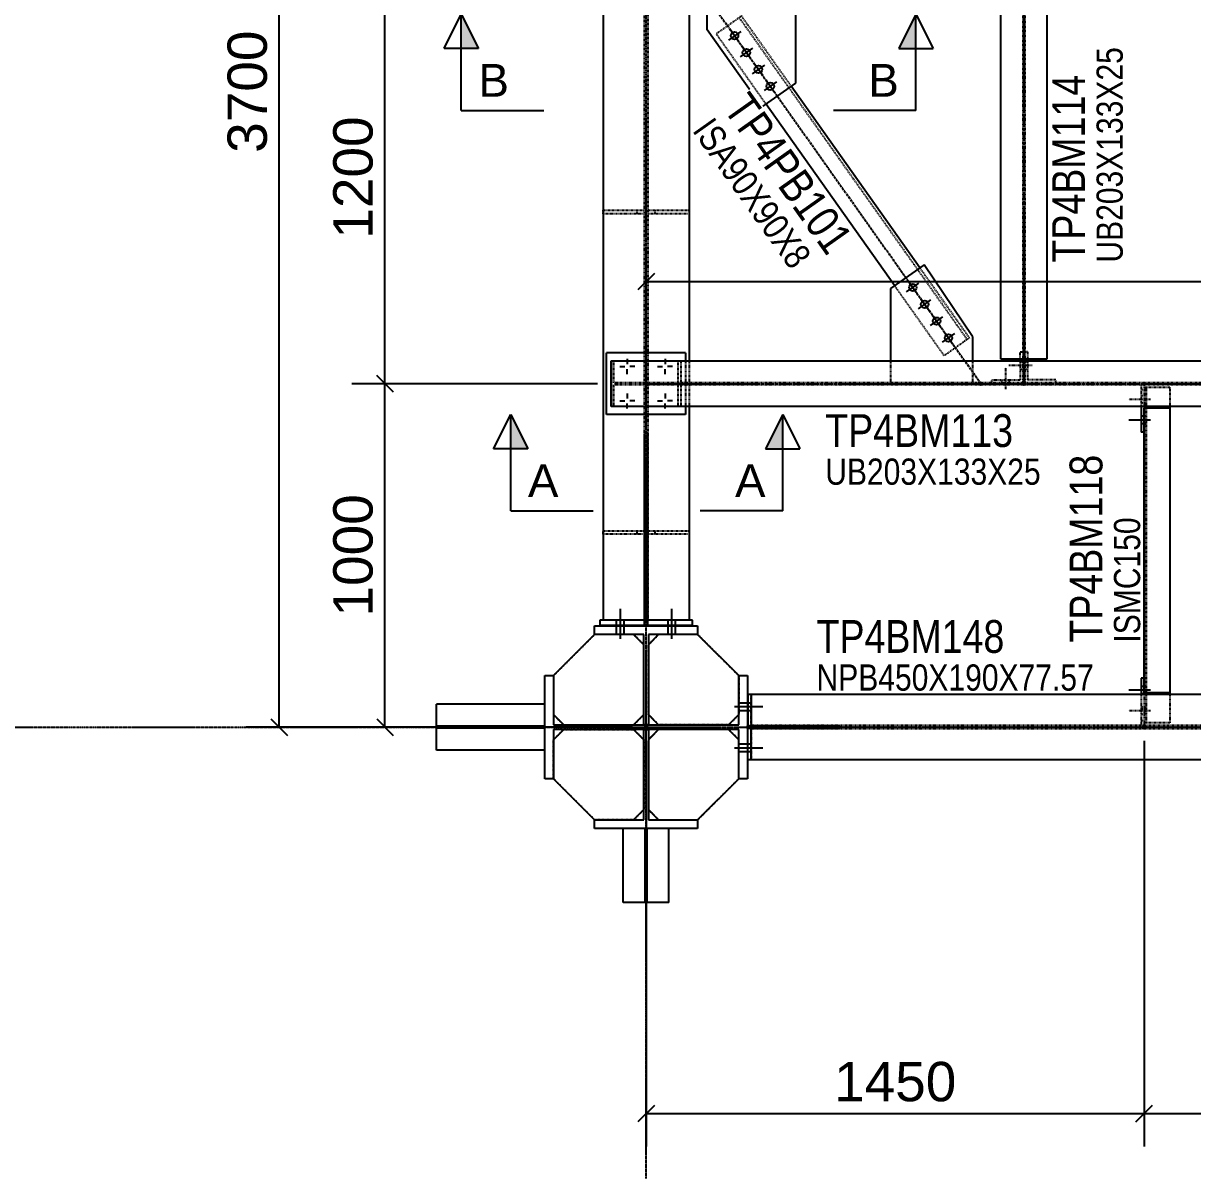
# Model space of a CAD drawing. Header units: millimetres. Extents: x 2102 to 21371, y 12217 to 26594.
# Drawn here: x 6819 to 10223, y 13007 to 16370 of the extents above; entities that cross this region are included whole.
import ezdxf

# ---------------------------------------------------------------- set-up
doc = ezdxf.new("R2010")
doc.units = ezdxf.units.MM
for name, pattern in [('CENTER', [12.7, 7.9375, -1.5875, 1.5875, -1.5875]), ('DXK_LINE_DOT2', [3.9198, 1.9599, -1.9599]), ('DXK_LINE_DOT5', [7.8785, 2.979, -0.9799, 0.9799, -0.9799, 0.9799, -0.9799])]:
    doc.linetypes.add(name, pattern=pattern)
for name, color, linetype in [('1', 7, 'Continuous'), ('2', 7, 'Continuous'), ('4', 7, 'Continuous'), ('6', 7, 'Continuous'), ('7', 7, 'Continuous'), ('8', 7, 'Continuous')]:
    doc.layers.add(name, color=color, linetype=linetype)
doc.styles.add('Arial', font='arial.ttf', dxfattribs={"height": 0.2})
doc.styles.add('Arial Narrow', font='ARIALN.TTF', dxfattribs={"height": 0.2})

# ---------------------------------------------------------------- blocks, each defined once
blk = doc.blocks.new('GridLine-116860372-116902 - 114867')
at = {"layer": '2', "color": 7, "linetype": 'DXK_LINE_DOT5'}
blk.add_line((9575.6, 12454.5), (9575.6, 27661.7), dxfattribs=at)
blk = doc.blocks.new('GridLine-116860372-116905 - 114867')
at = {"layer": '2', "color": 7, "linetype": 'DXK_LINE_DOT5'}
blk.add_line((2535.4, 12570.8), (24512.1, 12570.8), dxfattribs=at)
blk = doc.blocks.new('GridLine-116860372-154897 - 114867')
at = {"layer": '2', "color": 7, "linetype": 'DXK_LINE_DOT5'}
blk.add_line((9575.6, 10927.9), (9575.6, 14695.8), dxfattribs=at)
blk = doc.blocks.new('Part-116860372-114916 - 114867')
at = {"layer": '4', "linetype": 'Continuous'}
blk.add_hatch(color=4, dxfattribs=at).paths.add_polyline_path([(9575.6, 12565.8, -1), (9575.6, 12575.8, -1)])
at = {"layer": '2', "color": 2, "linetype": 'Continuous'}
for p, q in [((9206.8, 12383.3), (9206.8, 12758.3)), ((9206.8, 12758.3), (9238.1, 12758.3)), ((9238.1, 12758.3), (9238.1, 12579)), ((9913.1, 12758.3), (9944.3, 12758.3)), ((9913.1, 12579), (9913.1, 12758.3)), ((9944.3, 12758.3), (9944.3, 12383.3)), ((9238.1, 12579), (9913.1, 12579)), ((9913.1, 12562.7), (9238.1, 12562.7)), ((9238.1, 12562.7), (9238.1, 12383.3)), ((9913.1, 12383.3), (9913.1, 12562.7)), ((9238.1, 12383.3), (9206.8, 12383.3)), ((9944.3, 12383.3), (9913.1, 12383.3))]:
    blk.add_line(p, q, dxfattribs=at)
at = {"layer": '4', "color": 4, "linetype": 'CENTER'}
blk.add_line((9575.6, 12570.8), (9575.6, 12570.8), dxfattribs=at)
at = {"layer": '4', "color": 4, "linetype": 'Continuous'}
blk.add_circle((9575.6, 12570.8), 5, dxfattribs=at)
blk = doc.blocks.new('Part-116860372-114917 - 114867')
at = {"layer": '2', "color": 2, "linetype": 'Continuous'}
for p, q in [((9388.1, 12939.6), (9388.1, 12939.6)), ((9388.1, 12939.6), (9763.1, 12939.6)), ((9388.1, 12908.3), (9388.1, 12939.6)), ((9763.1, 12939.6), (9763.1, 12939.6)), ((9763.1, 12939.6), (9763.1, 12908.3)), ((9388.1, 12908.3), (9388.1, 12908.3)), ((9567.4, 12908.3), (9388.1, 12908.3)), ((9567.4, 12908.3), (9567.4, 12908.3)), ((9567.4, 12579), (9567.4, 12908.3)), ((9583.7, 12908.3), (9583.7, 12908.3)), ((9763.1, 12908.3), (9583.7, 12908.3)), ((9583.7, 12908.3), (9583.7, 12579)), ((9763.1, 12908.3), (9763.1, 12908.3)), ((9567.4, 12579), (9567.4, 12579)), ((9583.7, 12579), (9567.4, 12579)), ((9583.7, 12579), (9583.7, 12579))]:
    blk.add_line(p, q, dxfattribs=at)
blk = doc.blocks.new('Part-116860372-114918 - 114867')
at = {"layer": '2', "color": 2, "linetype": 'Continuous'}
for p, q in [((9567.4, 12562.7), (9567.4, 12562.7)), ((9567.4, 12233.3), (9567.4, 12562.7)), ((9567.4, 12562.7), (9583.7, 12562.7)), ((9583.7, 12562.7), (9583.7, 12562.7)), ((9583.7, 12562.7), (9583.7, 12233.3)), ((9388.1, 12233.3), (9388.1, 12233.3)), ((9388.1, 12202.1), (9388.1, 12233.3)), ((9388.1, 12233.3), (9567.4, 12233.3)), ((9567.4, 12233.3), (9567.4, 12233.3)), ((9583.7, 12233.3), (9583.7, 12233.3)), ((9583.7, 12233.3), (9763.1, 12233.3)), ((9763.1, 12233.3), (9763.1, 12233.3)), ((9763.1, 12233.3), (9763.1, 12202.1)), ((9388.1, 12202.1), (9388.1, 12202.1)), ((9763.1, 12202.1), (9388.1, 12202.1)), ((9763.1, 12202.1), (9763.1, 12202.1))]:
    blk.add_line(p, q, dxfattribs=at)
blk = doc.blocks.new('Part-116860372-114923 - 114867')
at = {"layer": '4', "linetype": 'Continuous'}
blk.add_hatch(color=4, dxfattribs=at).paths.add_polyline_path([(9575.6, 12565.8, -1), (9575.6, 12575.8, -1)])
at = {"layer": '1', "color": 6, "linetype": 'DXK_LINE_DOT2'}
for p, q in [((9958.1, 12565.8), (9958.1, 12689.6)), ((19818.1, 12576.7), (9958.1, 12576.7)), ((19818.1, 12565), (9958.1, 12565))]:
    blk.add_line(p, q, dxfattribs=at)
at = {"layer": '2', "color": 2, "linetype": 'Continuous'}
for p, q in [((9958.1, 12689.6), (9958.1, 12575.8)), ((12719.3, 12689.6), (9958.1, 12689.6)), ((9958.1, 12452.1), (9958.1, 12565.8)), ((12719.3, 12452.1), (9958.1, 12452.1))]:
    blk.add_line(p, q, dxfattribs=at)
at = {"layer": '4', "color": 4, "linetype": 'CENTER'}
blk.add_line((9575.6, 12570.8), (20200.6, 12570.8), dxfattribs=at)
at = {"layer": '4', "color": 4, "linetype": 'Continuous'}
blk.add_circle((9575.6, 12570.8), 5, dxfattribs=at)
blk = doc.blocks.new('Part-116860372-157464 - 114867')
at = {"layer": '1', "color": 6, "linetype": 'DXK_LINE_DOT2'}
for p, q in [((9583.1, 14452.1), (9731.8, 14452.1)), ((9731.8, 14439.6), (9583.1, 14439.6)), ((9608.1, 14439.6), (9608.1, 14452.1)), ((9731.8, 14452.1), (9731.8, 14439.6))]:
    blk.add_line(p, q, dxfattribs=at)
blk = doc.blocks.new('Part-116860372-149932 - 114867')
at = {"layer": '1', "color": 6, "linetype": 'DXK_LINE_DOT2'}
for p, q in [((9275.6, 12562.7), (9529.9, 12562.7)), ((9238.1, 12383.3), (9238.1, 12525.2)), ((9567.4, 12525.2), (9567.4, 12270.8)), ((9529.9, 12233.3), (9388.1, 12233.3))]:
    blk.add_line(p, q, dxfattribs=at)
at = {"layer": '2', "color": 2, "linetype": 'Continuous'}
for p, q in [((9275.6, 12562.7), (9238.1, 12525.2)), ((9529.9, 12562.7), (9567.4, 12525.2)), ((9388.1, 12233.3), (9238.1, 12383.3)), ((9567.4, 12270.8), (9529.9, 12233.3))]:
    blk.add_line(p, q, dxfattribs=at)
blk = doc.blocks.new('Part-116860372-116027 - 114867')
at = {"layer": '1', "color": 6, "linetype": 'DXK_LINE_DOT2'}
for p, q in [((9569.3, 13639.6), (9569.3, 12939.6)), ((9581.8, 12939.6), (9581.8, 13639.6)), ((9569.3, 13135.9), (9581.8, 13135.9)), ((9569.3, 12939.6), (9569.3, 12939.6)), ((9569.3, 12939.6), (9581.8, 12939.6))]:
    blk.add_line(p, q, dxfattribs=at)
at = {"layer": '2', "color": 2, "linetype": 'Continuous'}
for p, q in [((9569.3, 12939.6), (9569.3, 13639.6)), ((9581.8, 13639.6), (9569.3, 13639.6)), ((9581.8, 12939.6), (9581.8, 13639.6)), ((9569.3, 13304), (9581.8, 13304))]:
    blk.add_line(p, q, dxfattribs=at)
blk = doc.blocks.new('Bolt-116860372-157450 - 114867')
at = {"layer": '2', "color": 1, "linetype": 'Continuous'}
for p, q in [((9481.8, 12892.1), (9481.8, 13002.1)), ((9481.8, 12892.1), (9481.8, 13002.1)), ((9481.8, 12892.1), (9481.8, 13002.1)), ((9481.8, 12892.1), (9481.8, 13002.1)), ((9669.3, 12892.1), (9669.3, 13002.1)), ((9669.3, 12892.1), (9669.3, 13002.1)), ((9669.3, 12892.1), (9669.3, 13002.1)), ((9669.3, 12892.1), (9669.3, 13002.1)), ((9468.1, 12940.8), (9468.1, 12960.8)), ((9468.1, 12940.8), (9468.1, 12960.8)), ((9468.1, 12940.8), (9468.1, 12960.8)), ((9468.1, 12940.8), (9468.1, 12960.8)), ((9468.1, 12908.3), (9468.1, 12939.6)), ((9468.1, 12908.3), (9468.1, 12939.6)), ((9468.1, 12908.3), (9468.1, 12939.6)), ((9468.1, 12908.3), (9468.1, 12939.6)), ((9495.6, 12940.8), (9495.6, 12960.8)), ((9495.6, 12940.8), (9495.6, 12960.8)), ((9495.6, 12940.8), (9495.6, 12960.8)), ((9495.6, 12940.8), (9495.6, 12960.8)), ((9495.6, 12908.3), (9495.6, 12939.6)), ((9495.6, 12908.3), (9495.6, 12939.6)), ((9495.6, 12908.3), (9495.6, 12939.6)), ((9495.6, 12908.3), (9495.6, 12939.6)), ((9655.6, 12940.8), (9655.6, 12960.8)), ((9655.6, 12940.8), (9655.6, 12960.8)), ((9655.6, 12940.8), (9655.6, 12960.8)), ((9655.6, 12940.8), (9655.6, 12960.8)), ((9655.6, 12908.3), (9655.6, 12939.6)), ((9655.6, 12908.3), (9655.6, 12939.6)), ((9655.6, 12908.3), (9655.6, 12939.6)), ((9655.6, 12908.3), (9655.6, 12939.6)), ((9683.1, 12940.8), (9683.1, 12960.8)), ((9683.1, 12940.8), (9683.1, 12960.8)), ((9683.1, 12940.8), (9683.1, 12960.8)), ((9683.1, 12940.8), (9683.1, 12960.8)), ((9683.1, 12908.3), (9683.1, 12939.6)), ((9683.1, 12908.3), (9683.1, 12939.6)), ((9683.1, 12908.3), (9683.1, 12939.6)), ((9683.1, 12908.3), (9683.1, 12939.6))]:
    blk.add_line(p, q, dxfattribs=at)
blk = doc.blocks.new('Part-116860372-114991 - 114867')
at = {"layer": '4', "linetype": 'Continuous'}
for points in [[(9575.6, 13815.8, -1), (9575.6, 13825.8, -1)], [(12325.6, 13815.8, -1), (12325.6, 13825.8, -1)]]:
    blk.add_hatch(color=4, dxfattribs=at).paths.add_polyline_path(points)
at = {"layer": '1', "color": 6, "linetype": 'DXK_LINE_DOT2'}
for p, q in [((9458.3, 13824.4), (9458.3, 13904.1)), ((9692.8, 13824.4), (9692.8, 13904.1)), ((9702.6, 13737.6), (9702.6, 13904.1)), ((12236.1, 13824.4), (9458.3, 13824.4)), ((9458.3, 13737.6), (9458.3, 13817.3)), ((12236.1, 13817.3), (9458.3, 13817.3)), ((9692.8, 13737.6), (9692.8, 13817.3)), ((12312, 13824.4), (12236.1, 13824.4)), ((12312, 13817.3), (12242.3, 13817.3)), ((12312, 13824.4), (12312, 13817.3))]:
    blk.add_line(p, q, dxfattribs=at)
at = {"layer": '2', "color": 2, "linetype": 'Continuous'}
for p, q in [((9448.6, 13737.6), (9448.6, 13904.1)), ((9448.6, 13904.1), (12236.1, 13904.1)), ((12236.1, 13904.1), (12236.1, 13737.6)), ((12236.1, 13824.4), (12242.3, 13824.4)), ((12242.3, 13817.3), (12236.1, 13817.3)), ((12236.1, 13737.6), (9448.6, 13737.6))]:
    blk.add_line(p, q, dxfattribs=at)
at = {"layer": '4', "color": 4, "linetype": 'CENTER'}
blk.add_line((9575.6, 13820.8), (12325.6, 13820.8), dxfattribs=at)
at = {"layer": '4', "color": 4, "linetype": 'Continuous'}
for centre in [(9575.6, 13820.8), (12325.6, 13820.8)]:
    blk.add_circle(centre, 5, dxfattribs=at)
blk = doc.blocks.new('Part-116860372-114992 - 114867')
at = {"layer": '4', "linetype": 'Continuous'}
for points in [[(10950.6, 15315.8, -1), (10950.6, 15325.8, -1)], [(10950.6, 13815.8, -1), (10950.6, 13825.8, -1)]]:
    blk.add_hatch(color=4, dxfattribs=at).paths.add_polyline_path(points)
at = {"layer": '1', "color": 6, "linetype": 'DXK_LINE_DOT2'}
for p, q in [((11033.8, 15303.4), (10867.3, 15303.4)), ((10867.3, 15303.4), (10867.3, 15177.7)), ((10947, 15303.4), (10947, 15177.7)), ((10954.1, 15303.4), (10954.1, 15177.7)), ((11033.8, 15303.4), (11033.8, 15177.7)), ((10947, 15171.5), (10947, 13910.3)), ((10954.1, 15171.5), (10954.1, 13910.3)), ((10947, 13904.1), (10947, 13834.4)), ((10954.1, 13904.1), (10954.1, 13834.4)), ((10954.1, 13834.4), (10947, 13834.4))]:
    blk.add_line(p, q, dxfattribs=at)
at = {"layer": '2', "color": 2, "linetype": 'Continuous'}
for p, q in [((10867.3, 13910.3), (10867.3, 15177.7)), ((11033.8, 15171.5), (10867.3, 15171.5)), ((10947, 15177.7), (10947, 15171.5)), ((10954.1, 15177.7), (10954.1, 15171.5)), ((11033.8, 15177.7), (11033.8, 13910.3)), ((11033.8, 13910.3), (10867.3, 13910.3)), ((10947, 13910.3), (10947, 13904.1)), ((10954.1, 13910.3), (10954.1, 13904.1))]:
    blk.add_line(p, q, dxfattribs=at)
at = {"layer": '4', "color": 4, "linetype": 'CENTER'}
blk.add_line((10950.6, 15320.8), (10950.6, 13820.8), dxfattribs=at)
at = {"layer": '4', "color": 4, "linetype": 'Continuous'}
for centre in [(10950.6, 15320.8), (10950.6, 13820.8)]:
    blk.add_circle(centre, 5, dxfattribs=at)
blk = doc.blocks.new('Part-116860372-115215 - 114867')
at = {"layer": '1', "color": 6, "linetype": 'DXK_LINE_DOT2'}
for p, q in [((10964.1, 13936.9), (10954.1, 13936.9)), ((10964.1, 13936.9), (10964.1, 13910.3)), ((10954.1, 13910.3), (10954.1, 13904.1)), ((10964.1, 13904.1), (10964.1, 13834.4)), ((10954.1, 13834.4), (10954.1, 13824.4)), ((11066.6, 13834.4), (10964.1, 13834.4)), ((11066.6, 13824.4), (11066.6, 13834.4))]:
    blk.add_line(p, q, dxfattribs=at)
at = {"layer": '2', "color": 2, "linetype": 'Continuous'}
blk.add_line((10964.1, 13910.3), (10964.1, 13904.1), dxfattribs=at)
blk = doc.blocks.new('Part-116860372-154286 - 114867')
at = {"layer": '1', "color": 6, "linetype": 'DXK_LINE_DOT2'}
for p, q in [((9206.8, 12487.6), (9206.8, 12654.1)), ((9206.8, 12654.1), (9206.8, 12654.1)), ((9206.8, 12654.1), (9206.8, 12654.1)), ((9206.8, 12574.4), (9206.8, 12574.4)), ((9206.8, 12574.4), (9206.8, 12574.4)), ((9206.8, 12567.3), (9206.8, 12567.3)), ((9206.8, 12567.3), (9206.8, 12567.3)), ((9206.8, 12487.6), (9206.8, 12487.6)), ((9206.8, 12487.6), (9206.8, 12487.6))]:
    blk.add_line(p, q, dxfattribs=at)
at = {"layer": '2', "color": 2, "linetype": 'Continuous'}
for p, q in [((8813.1, 12567.3), (8813.1, 12654.1)), ((9206.8, 12654.1), (8813.1, 12654.1)), ((9206.8, 12574.4), (8813.1, 12574.4)), ((8813.1, 12487.6), (8813.1, 12567.3)), ((9206.8, 12567.3), (8813.1, 12567.3)), ((8875.6, 12567.3), (8875.6, 12574.4)), ((9206.8, 12487.6), (8813.1, 12487.6))]:
    blk.add_line(p, q, dxfattribs=at)
blk = doc.blocks.new('Part-116860372-115099 - 114867')
at = {"layer": '4', "linetype": 'Continuous'}
for points in [[(11388.1, 13815.8, -1), (11388.1, 13825.8, -1)], [(11388.1, 12565.8, -1), (11388.1, 12575.8, -1)]]:
    blk.add_hatch(color=4, dxfattribs=at).paths.add_polyline_path(points)
at = {"layer": '1', "color": 6, "linetype": 'DXK_LINE_DOT2'}
for p, q in [((11388.1, 13807.3), (11388.1, 13731.3)), ((11481.8, 13807.3), (11388.1, 13807.3)), ((11395.2, 13807.3), (11395.2, 13737.6)), ((11481.8, 13807.3), (11481.8, 13737.6)), ((11395.2, 13731.3), (11395.2, 12695.8)), ((11388.1, 12695.8), (11388.1, 12586.7)), ((11395.2, 12689.6), (11395.2, 12586.7)), ((11481.8, 12689.6), (11481.8, 12586.7)), ((11481.8, 12586.7), (11388.1, 12586.7))]:
    blk.add_line(p, q, dxfattribs=at)
at = {"layer": '2', "color": 2, "linetype": 'Continuous'}
for p, q in [((11388.1, 12695.8), (11388.1, 13731.3)), ((11481.8, 13731.3), (11388.1, 13731.3)), ((11395.2, 13737.6), (11395.2, 13731.3)), ((11481.8, 13737.6), (11481.8, 12689.6)), ((11481.8, 12695.8), (11388.1, 12695.8)), ((11395.2, 12695.8), (11395.2, 12689.6))]:
    blk.add_line(p, q, dxfattribs=at)
at = {"layer": '4', "color": 4, "linetype": 'CENTER'}
for p, q in [((11388.1, 13820.8), (11388.1, 13807.3)), ((11388.1, 13731.3), (11388.1, 12695.8)), ((11388.1, 12586.7), (11388.1, 12570.8))]:
    blk.add_line(p, q, dxfattribs=at)
at = {"layer": '4', "color": 4, "linetype": 'Continuous'}
for centre in [(11388.1, 13820.8), (11388.1, 12570.8)]:
    blk.add_circle(centre, 5, dxfattribs=at)
blk = doc.blocks.new('Part-116860372-115111 - 114867')
at = {"layer": '4', "linetype": 'Continuous'}
for points in [[(9731.8, 15315.8, -1), (9731.8, 15325.8, -1)], [(10794.3, 13815.8, -1), (10794.3, 13825.8, -1)]]:
    blk.add_hatch(color=4, dxfattribs=at).paths.add_polyline_path(points)
at = {"layer": '1', "color": 6, "linetype": 'DXK_LINE_DOT2'}
for p, q in [((9923.1, 15159), (9831.3, 15093.9)), ((10744.4, 13982.1), (9914.9, 15153.2)), ((10103.7, 14904), (9923.1, 15159)), ((10011.9, 14838.9), (9831.3, 15093.9)), ((10752.6, 13987.9), (10572, 14242.9)), ((10660.8, 13922.8), (10480.2, 14177.8)), ((10752.6, 13987.9), (10660.8, 13922.8))]:
    blk.add_line(p, q, dxfattribs=at)
at = {"layer": '2', "color": 2, "linetype": 'Continuous'}
for p, q in [((10572, 14242.9), (10103.7, 14904)), ((10480.2, 14177.8), (10011.9, 14838.9))]:
    blk.add_line(p, q, dxfattribs=at)
at = {"layer": '4', "color": 4, "linetype": 'CENTER'}
blk.add_line((9731.8, 15320.8), (10794.3, 13820.8), dxfattribs=at)
at = {"layer": '4', "color": 4, "linetype": 'Continuous'}
for centre in [(9731.8, 15320.8), (10794.3, 13820.8)]:
    blk.add_circle(centre, 5, dxfattribs=at)
blk = doc.blocks.new('Part-116860372-149931 - 114867')
at = {"layer": '1', "color": 6, "linetype": 'DXK_LINE_DOT2'}
for p, q in [((9763.1, 12908.3), (9621.2, 12908.3)), ((9583.7, 12616.5), (9583.7, 12870.8)), ((9913.1, 12758.3), (9913.1, 12616.5)), ((9875.6, 12579), (9621.2, 12579))]:
    blk.add_line(p, q, dxfattribs=at)
at = {"layer": '2', "color": 2, "linetype": 'Continuous'}
for p, q in [((9621.2, 12908.3), (9583.7, 12870.8)), ((9763.1, 12908.3), (9913.1, 12758.3)), ((9621.2, 12579), (9583.7, 12616.5)), ((9913.1, 12616.5), (9875.6, 12579))]:
    blk.add_line(p, q, dxfattribs=at)
blk = doc.blocks.new('Part-116860372-115214 - 114867')
at = {"layer": '1', "color": 6, "linetype": 'DXK_LINE_DOT2'}
for p, q in [((10937, 13910.3), (10937, 13936.9)), ((10937, 13936.9), (10947, 13936.9)), ((10937, 13904.1), (10937, 13834.4)), ((10947, 13910.3), (10947, 13904.1)), ((10834.5, 13824.4), (10834.5, 13834.4)), ((10834.5, 13834.4), (10937, 13834.4)), ((10947, 13834.4), (10947, 13824.4))]:
    blk.add_line(p, q, dxfattribs=at)
at = {"layer": '2', "color": 2, "linetype": 'Continuous'}
blk.add_line((10937, 13910.3), (10937, 13904.1), dxfattribs=at)
blk = doc.blocks.new('Bolt-116860372-115216 - 114867')
at = {"layer": '1', "color": 1, "linetype": 'DXK_LINE_DOT2'}
for p, q in [((10980.4, 13886.9), (10895.4, 13886.9)), ((10947, 13900.6), (10937, 13900.6)), ((10954.1, 13900.6), (10947, 13900.6)), ((10964.1, 13900.6), (10954.1, 13900.6)), ((10947, 13873.1), (10937, 13873.1)), ((10954.1, 13873.1), (10947, 13873.1)), ((10964.1, 13873.1), (10954.1, 13873.1))]:
    blk.add_line(p, q, dxfattribs=at)
blk = doc.blocks.new('Bolt-116860372-115290 - 114867')
at = {"layer": '1', "color": 1, "linetype": 'DXK_LINE_DOT2'}
for p, q in [((10884.5, 13801), (10884.5, 13879.8)), ((10870.8, 13824.4), (10870.8, 13834.4)), ((10898.3, 13824.4), (10898.3, 13834.4)), ((10870.8, 13817.3), (10870.8, 13824.4)), ((10898.3, 13817.3), (10898.3, 13824.4))]:
    blk.add_line(p, q, dxfattribs=at)
blk = doc.blocks.new('Bolt-116860372-116305 - 114867')
at = {"layer": '2', "color": 1, "linetype": 'Continuous'}
for p, q in [((9913.3, 15064.7), (9881.5, 15109.6)), ((9919.8, 15103), (9874.9, 15071.2)), ((9963.2, 15041.8), (9918.3, 15010)), ((9956.6, 15003.5), (9924.8, 15048.4)), ((10000, 14942.3), (9968.2, 14987.2)), ((10006.5, 14980.6), (9961.6, 14948.8)), ((10049.9, 14919.4), (10005, 14887.6)), ((10043.3, 14881.1), (10011.5, 14926))]:
    blk.add_line(p, q, dxfattribs=at)
for centre in [(9897.4, 15087.1), (9940.7, 15025.9), (9984.1, 14964.7), (10027.4, 14903.5)]:
    blk.add_circle(centre, 13.8, dxfattribs=at)
blk = doc.blocks.new('Part-116860372-157486 - 114867')
at = {"layer": '1', "color": 6, "linetype": 'DXK_LINE_DOT2'}
for p, q in [((9238.1, 12525.2), (9275.6, 12562.7)), ((9529.9, 12562.7), (9567.4, 12525.2)), ((9388.1, 12233.3), (9238.1, 12383.3)), ((9567.4, 12270.8), (9529.9, 12233.3))]:
    blk.add_line(p, q, dxfattribs=at)
blk = doc.blocks.new('Part-116860372-115672 - 114867')
at = {"layer": '1', "color": 6, "linetype": 'DXK_LINE_DOT2'}
for p, q in [((11378.1, 13817.3), (11378.1, 13737.6)), ((11388.1, 13798.5), (11378.1, 13798.5)), ((11388.1, 13737.6), (11378.1, 13737.6))]:
    blk.add_line(p, q, dxfattribs=at)
at = {"layer": '2', "color": 2, "linetype": 'Continuous'}
for p, q in [((11378.1, 13737.6), (11378.1, 13644.8)), ((11388.1, 13737.6), (11388.1, 13731.3)), ((11388.1, 13644.8), (11378.1, 13644.8))]:
    blk.add_line(p, q, dxfattribs=at)
blk = doc.blocks.new('Bolt-116860372-115673 - 114867')
at = {"layer": '1', "color": 1, "linetype": 'DXK_LINE_DOT2'}
for p, q in [((11411.4, 13763.5), (11332.7, 13763.5)), ((11388.1, 13777.3), (11378.1, 13777.3)), ((11388.1, 13749.8), (11378.1, 13749.8)), ((11395.2, 13777.3), (11388.1, 13777.3)), ((11395.2, 13749.8), (11388.1, 13749.8))]:
    blk.add_line(p, q, dxfattribs=at)
at = {"layer": '2', "color": 1, "linetype": 'Continuous'}
for p, q in [((11411.4, 13688.5), (11332.7, 13688.5)), ((11388.1, 13702.3), (11378.1, 13702.3)), ((11388.1, 13674.8), (11378.1, 13674.8)), ((11395.2, 13702.3), (11388.1, 13702.3)), ((11395.2, 13674.8), (11388.1, 13674.8))]:
    blk.add_line(p, q, dxfattribs=at)
blk = doc.blocks.new('Part-116860372-115674 - 114867')
at = {"layer": '1', "color": 6, "linetype": 'DXK_LINE_DOT2'}
for p, q in [((11378.1, 12689.6), (11378.1, 12576.7)), ((11378.1, 12639.2), (11388.1, 12639.2)), ((11378.1, 12595.5), (11388.1, 12595.5))]:
    blk.add_line(p, q, dxfattribs=at)
at = {"layer": '2', "color": 2, "linetype": 'Continuous'}
for p, q in [((11378.1, 12749.2), (11378.1, 12689.6)), ((11388.1, 12749.2), (11378.1, 12749.2)), ((11388.1, 12695.8), (11388.1, 12689.6))]:
    blk.add_line(p, q, dxfattribs=at)
blk = doc.blocks.new('Bolt-116860372-115675 - 114867')
at = {"layer": '1', "color": 1, "linetype": 'DXK_LINE_DOT2'}
for p, q in [((11388.1, 12644.2), (11378.1, 12644.2)), ((11395.2, 12644.2), (11388.1, 12644.2)), ((11411.4, 12630.5), (11332.7, 12630.5)), ((11388.1, 12616.7), (11378.1, 12616.7)), ((11395.2, 12616.7), (11388.1, 12616.7))]:
    blk.add_line(p, q, dxfattribs=at)
at = {"layer": '2', "color": 1, "linetype": 'Continuous'}
for p, q in [((11411.4, 12705.5), (11332.7, 12705.5)), ((11388.1, 12719.2), (11378.1, 12719.2)), ((11388.1, 12691.7), (11378.1, 12691.7)), ((11395.2, 12719.2), (11388.1, 12719.2)), ((11395.2, 12691.7), (11388.1, 12691.7))]:
    blk.add_line(p, q, dxfattribs=at)
blk = doc.blocks.new('Bolt-116860372-116302 - 114867')
at = {"layer": '2', "color": 1, "linetype": 'Continuous'}
for p, q in [((10523.8, 14155.1), (10568.7, 14186.9)), ((10530.4, 14193.5), (10562.2, 14148.6)), ((10573.7, 14132.3), (10605.5, 14087.4)), ((10567.2, 14093.9), (10612.1, 14125.7)), ((10610.5, 14032.7), (10655.4, 14064.5)), ((10617.1, 14071.1), (10648.9, 14026.2)), ((10653.9, 13971.5), (10698.8, 14003.3)), ((10660.4, 14009.9), (10692.2, 13965))]:
    blk.add_line(p, q, dxfattribs=at)
for centre in [(10546.3, 14171), (10589.6, 14109.8), (10633, 14048.6), (10676.3, 13987.4)]:
    blk.add_circle(centre, 13.7, dxfattribs=at)
blk = doc.blocks.new('Part-116860372-115860 - 114867')
at = {"layer": '1', "color": 6, "linetype": 'DXK_LINE_DOT2'}
for p, q in [((9448.6, 13904.1), (9458.3, 13904.1)), ((9692.8, 13904.1), (9702.6, 13904.1)), ((9458.3, 13737.6), (9448.6, 13737.6)), ((9702.6, 13737.6), (9692.8, 13737.6))]:
    blk.add_line(p, q, dxfattribs=at)
at = {"layer": '2', "color": 2, "linetype": 'Continuous'}
blk.add_line((9448.6, 13904.1), (9448.6, 13737.6), dxfattribs=at)
blk = doc.blocks.new('Part-116860372-157449 - 114867')
at = {"layer": '1', "color": 6, "linetype": 'DXK_LINE_DOT2'}
for p, q in [((9568.1, 12960.8), (9419.3, 12960.8)), ((9581.8, 12940.8), (9569.3, 12940.8)), ((9731.8, 12960.8), (9583.1, 12960.8))]:
    blk.add_line(p, q, dxfattribs=at)
at = {"layer": '2', "color": 2, "linetype": 'Continuous'}
for p, q in [((9419.3, 12960.8), (9406.8, 12960.8)), ((9406.8, 12960.8), (9406.8, 12940.8)), ((9569.3, 12940.8), (9406.8, 12940.8)), ((9744.3, 12940.8), (9581.8, 12940.8)), ((9744.3, 12960.8), (9731.8, 12960.8)), ((9744.3, 12940.8), (9744.3, 12960.8))]:
    blk.add_line(p, q, dxfattribs=at)
blk = doc.blocks.new('Part-116860372-116304 - 114867')
at = {"layer": '1', "color": 6, "linetype": 'DXK_LINE_DOT2'}
for p, q in [((9797.5, 15313.4), (9797.5, 15177.7)), ((10119, 15313.4), (10119, 15177.7))]:
    blk.add_line(p, q, dxfattribs=at)
at = {"layer": '2', "color": 2, "linetype": 'Continuous'}
for p, q in [((9797.5, 15109.2), (9797.5, 15177.7)), ((10119, 15177.7), (10119, 14914.8)), ((9996.6, 14828.1), (9797.5, 15109.2)), ((10119, 14914.8), (9996.6, 14828.1))]:
    blk.add_line(p, q, dxfattribs=at)
blk = doc.blocks.new('Part-116860372-116301 - 114867')
at = {"layer": '1', "color": 6, "linetype": 'DXK_LINE_DOT2'}
for p, q in [((10464.9, 13904.1), (10464.9, 13824.4)), ((10763.4, 13904.1), (10763.4, 13824.4))]:
    blk.add_line(p, q, dxfattribs=at)
at = {"layer": '2', "color": 2, "linetype": 'Continuous'}
for p, q in [((10587.3, 14253.7), (10464.9, 14167)), ((10763.4, 13992.7), (10587.3, 14253.7)), ((10464.9, 14167), (10464.9, 13904.1)), ((10763.4, 13992.7), (10763.4, 13904.1))]:
    blk.add_line(p, q, dxfattribs=at)
blk = doc.blocks.new('Part-116860372-154319 - 114867')
at = {"layer": '1', "color": 6, "linetype": 'DXK_LINE_DOT2'}
blk.add_line((9658.8, 12202.1), (9492.3, 12202.1), dxfattribs=at)
at = {"layer": '2', "color": 2, "linetype": 'Continuous'}
for p, q in [((9492.3, 11933.3), (9492.3, 12202.1)), ((9572, 11933.3), (9572, 12202.1)), ((9579.1, 11933.3), (9579.1, 12202.1)), ((9658.8, 11933.3), (9658.8, 12202.1)), ((9572, 11995.8), (9579.1, 11995.8)), ((9658.8, 11933.3), (9492.3, 11933.3))]:
    blk.add_line(p, q, dxfattribs=at)
blk = doc.blocks.new('Part-116860372-116813 - 114867')
at = {"layer": '1', "color": 6, "linetype": 'DXK_LINE_DOT2'}
for p, q in [((9945.6, 12565.8), (9945.6, 12689.6)), ((9958.1, 12565.8), (9958.1, 12452.1))]:
    blk.add_line(p, q, dxfattribs=at)
at = {"layer": '2', "color": 2, "linetype": 'Continuous'}
for p, q in [((9945.6, 12689.6), (9945.6, 12575.8)), ((9958.1, 12689.6), (9945.6, 12689.6)), ((9945.6, 12452.1), (9945.6, 12565.8)), ((9958.1, 12452.1), (9945.6, 12452.1))]:
    blk.add_line(p, q, dxfattribs=at)
blk = doc.blocks.new('Bolt-116860372-116814 - 114867')
at = {"layer": '2', "color": 1, "linetype": 'Continuous'}
for p, q in [((9896.8, 12645.8), (10000.6, 12645.8)), ((9896.8, 12645.8), (10000.6, 12645.8)), ((9896.8, 12645.8), (10000.6, 12645.8)), ((9896.8, 12645.8), (10000.6, 12645.8)), ((9896.8, 12645.8), (10000.6, 12645.8)), ((9896.8, 12645.8), (10000.6, 12645.8)), ((9913.1, 12659.6), (9944.3, 12659.6)), ((9913.1, 12659.6), (9944.3, 12659.6)), ((9913.1, 12659.6), (9944.3, 12659.6)), ((9913.1, 12659.6), (9944.3, 12659.6)), ((9913.1, 12659.6), (9944.3, 12659.6)), ((9913.1, 12659.6), (9944.3, 12659.6)), ((9945.6, 12659.6), (9958.1, 12659.6)), ((9945.6, 12659.6), (9958.1, 12659.6)), ((9945.6, 12659.6), (9958.1, 12659.6)), ((9945.6, 12659.6), (9958.1, 12659.6)), ((9945.6, 12659.6), (9958.1, 12659.6)), ((9945.6, 12659.6), (9958.1, 12659.6)), ((9913.1, 12632.1), (9944.3, 12632.1)), ((9913.1, 12632.1), (9944.3, 12632.1)), ((9913.1, 12632.1), (9944.3, 12632.1)), ((9913.1, 12632.1), (9944.3, 12632.1)), ((9913.1, 12632.1), (9944.3, 12632.1)), ((9913.1, 12632.1), (9944.3, 12632.1)), ((9945.6, 12632.1), (9958.1, 12632.1)), ((9945.6, 12632.1), (9958.1, 12632.1)), ((9945.6, 12632.1), (9958.1, 12632.1)), ((9945.6, 12632.1), (9958.1, 12632.1)), ((9945.6, 12632.1), (9958.1, 12632.1)), ((9945.6, 12632.1), (9958.1, 12632.1)), ((9896.8, 12495.8), (10000.6, 12495.8)), ((9896.8, 12495.8), (10000.6, 12495.8)), ((9896.8, 12495.8), (10000.6, 12495.8)), ((9896.8, 12495.8), (10000.6, 12495.8)), ((9896.8, 12495.8), (10000.6, 12495.8)), ((9896.8, 12495.8), (10000.6, 12495.8)), ((9913.1, 12509.6), (9944.3, 12509.6)), ((9913.1, 12509.6), (9944.3, 12509.6)), ((9913.1, 12509.6), (9944.3, 12509.6)), ((9913.1, 12509.6), (9944.3, 12509.6)), ((9913.1, 12509.6), (9944.3, 12509.6)), ((9913.1, 12509.6), (9944.3, 12509.6)), ((9913.1, 12482.1), (9944.3, 12482.1)), ((9913.1, 12482.1), (9944.3, 12482.1)), ((9913.1, 12482.1), (9944.3, 12482.1)), ((9913.1, 12482.1), (9944.3, 12482.1)), ((9913.1, 12482.1), (9944.3, 12482.1)), ((9913.1, 12482.1), (9944.3, 12482.1)), ((9945.6, 12509.6), (9958.1, 12509.6)), ((9945.6, 12509.6), (9958.1, 12509.6)), ((9945.6, 12509.6), (9958.1, 12509.6)), ((9945.6, 12509.6), (9958.1, 12509.6)), ((9945.6, 12509.6), (9958.1, 12509.6)), ((9945.6, 12509.6), (9958.1, 12509.6)), ((9945.6, 12482.1), (9958.1, 12482.1)), ((9945.6, 12482.1), (9958.1, 12482.1)), ((9945.6, 12482.1), (9958.1, 12482.1)), ((9945.6, 12482.1), (9958.1, 12482.1)), ((9945.6, 12482.1), (9958.1, 12482.1)), ((9945.6, 12482.1), (9958.1, 12482.1))]:
    blk.add_line(p, q, dxfattribs=at)
blk = doc.blocks.new('Part-116860372-116890 - 114867')
at = {"layer": '1', "color": 6, "linetype": 'DXK_LINE_DOT2'}
for p, q in [((10163.6, 12575.8), (9944.3, 12575.8)), ((9944.3, 12565.8), (9944.3, 12575.8)), ((10163.6, 12565.8), (9944.3, 12565.8)), ((10081.8, 12565.8), (10081.8, 12575.8))]:
    blk.add_line(p, q, dxfattribs=at)
at = {"layer": '2', "color": 2, "linetype": 'Continuous'}
for p, q in [((9944.3, 12575.8), (10163.6, 12575.8)), ((9944.3, 12565.8), (9944.3, 12575.8)), ((10163.6, 12565.8), (9944.3, 12565.8)), ((10163.6, 12575.8), (10277.9, 12575.8)), ((10163.6, 12575.8), (10163.6, 12565.8)), ((10277.9, 12565.8), (10163.6, 12565.8)), ((10277.9, 12575.8), (10277.9, 12565.8))]:
    blk.add_line(p, q, dxfattribs=at)
blk = doc.blocks.new('Part-116860372-157485 - 114867')
at = {"layer": '1', "color": 6, "linetype": 'DXK_LINE_DOT2'}
for p, q in [((9583.7, 12870.8), (9621.2, 12908.3)), ((9763.1, 12908.3), (9913.1, 12758.3)), ((9621.2, 12579), (9583.7, 12616.5)), ((9913.1, 12616.5), (9875.6, 12579))]:
    blk.add_line(p, q, dxfattribs=at)
blk = doc.blocks.new('Part-116860372-149930 - 114867')
at = {"layer": '1', "color": 6, "linetype": 'DXK_LINE_DOT2'}
for p, q in [((9529.9, 12908.3), (9388.1, 12908.3)), ((9567.4, 12616.5), (9567.4, 12870.8)), ((9238.1, 12758.3), (9238.1, 12616.5)), ((9275.6, 12579), (9529.9, 12579))]:
    blk.add_line(p, q, dxfattribs=at)
at = {"layer": '2', "color": 2, "linetype": 'Continuous'}
for p, q in [((9388.1, 12908.3), (9238.1, 12758.3)), ((9567.4, 12870.8), (9529.9, 12908.3)), ((9238.1, 12616.5), (9275.6, 12579)), ((9529.9, 12579), (9567.4, 12616.5))]:
    blk.add_line(p, q, dxfattribs=at)
blk = doc.blocks.new('Part-116860372-149933 - 114867')
at = {"layer": '1', "color": 6, "linetype": 'DXK_LINE_DOT2'}
for p, q in [((9875.6, 12562.7), (9621.2, 12562.7)), ((9583.7, 12525.2), (9583.7, 12270.8)), ((9913.1, 12383.3), (9913.1, 12525.2)), ((9621.2, 12233.3), (9763.1, 12233.3))]:
    blk.add_line(p, q, dxfattribs=at)
at = {"layer": '2', "color": 2, "linetype": 'Continuous'}
for p, q in [((9621.2, 12562.7), (9583.7, 12525.2)), ((9913.1, 12525.2), (9875.6, 12562.7)), ((9763.1, 12233.3), (9913.1, 12383.3)), ((9583.7, 12270.8), (9621.2, 12233.3))]:
    blk.add_line(p, q, dxfattribs=at)
blk = doc.blocks.new('Part-116860372-157432 - 114867')
at = {"layer": '1', "color": 6, "linetype": 'DXK_LINE_DOT2'}
for p, q in [((9568.1, 20930.8), (9568.1, 12960.8)), ((9583.1, 12960.8), (9583.1, 20930.8)), ((9568.1, 12960.8), (9583.1, 12960.8))]:
    blk.add_line(p, q, dxfattribs=at)
blk = doc.blocks.new('Part-116860372-157433 - 114867')
at = {"layer": '1', "color": 6, "linetype": 'DXK_LINE_DOT2'}
blk.add_line((9731.8, 13904.1), (9731.8, 13737.6), dxfattribs=at)
at = {"layer": '2', "color": 2, "linetype": 'Continuous'}
for p, q in [((9419.3, 15177.7), (9419.3, 12960.8)), ((9731.8, 15177.7), (9731.8, 13904.1)), ((9731.8, 13737.6), (9731.8, 12960.8)), ((9569.3, 12960.8), (9419.3, 12960.8)), ((9731.8, 12960.8), (9581.8, 12960.8))]:
    blk.add_line(p, q, dxfattribs=at)
blk = doc.blocks.new('Part-116860372-157447 - 114867')
at = {"layer": '1', "color": 6, "linetype": 'DXK_LINE_DOT2'}
blk.add_line((9719.3, 13904.1), (9719.3, 13737.6), dxfattribs=at)
at = {"layer": '2', "color": 2, "linetype": 'Continuous'}
for p, q in [((9431.8, 13708.3), (9431.8, 13933.3)), ((9719.3, 13933.3), (9431.8, 13933.3)), ((9719.3, 13933.3), (9719.3, 13904.1)), ((9719.3, 13708.3), (9431.8, 13708.3)), ((9719.3, 13737.6), (9719.3, 13708.3))]:
    blk.add_line(p, q, dxfattribs=at)
blk = doc.blocks.new('Bolt-116860372-157448 - 114867')
at = {"layer": '2', "color": 1, "linetype": 'Continuous'}
for p, q in [((9479.3, 13883.3), (9497.6, 13883.3)), ((9506.8, 13910.8), (9506.8, 13892.5)), ((9534.3, 13883.3), (9516, 13883.3)), ((9616.8, 13883.3), (9635.1, 13883.3)), ((9644.3, 13910.8), (9644.3, 13892.5)), ((9671.8, 13883.3), (9653.5, 13883.3)), ((9506.8, 13855.8), (9506.8, 13874.2)), ((9644.3, 13855.8), (9644.3, 13874.2)), ((9479.3, 13758.3), (9497.6, 13758.3)), ((9506.8, 13785.8), (9506.8, 13767.5)), ((9506.8, 13730.8), (9506.8, 13749.2)), ((9534.3, 13758.3), (9516, 13758.3)), ((9616.8, 13758.3), (9635.1, 13758.3)), ((9644.3, 13785.8), (9644.3, 13767.5)), ((9644.3, 13730.8), (9644.3, 13749.2)), ((9671.8, 13758.3), (9653.5, 13758.3))]:
    blk.add_line(p, q, dxfattribs=at)
blk = doc.blocks.new('Part-116860372-157465 - 114867')
at = {"layer": '1', "color": 6, "linetype": 'DXK_LINE_DOT2'}
for p, q in [((9419.3, 14439.6), (9419.3, 14452.1)), ((9419.3, 14452.1), (9568.1, 14452.1)), ((9568.1, 14439.6), (9419.3, 14439.6)), ((9543.1, 14439.6), (9543.1, 14452.1))]:
    blk.add_line(p, q, dxfattribs=at)
blk = doc.blocks.new('Part-116860372-157466 - 114867')
at = {"layer": '1', "color": 6, "linetype": 'DXK_LINE_DOT2'}
for p, q in [((9583.1, 13285.8), (9731.8, 13285.8)), ((9608.1, 13273.3), (9608.1, 13285.8)), ((9731.8, 13285.8), (9731.8, 13273.3)), ((9731.8, 13273.3), (9583.1, 13273.3))]:
    blk.add_line(p, q, dxfattribs=at)
blk = doc.blocks.new('Part-116860372-157467 - 114867')
at = {"layer": '1', "color": 6, "linetype": 'DXK_LINE_DOT2'}
for p, q in [((9419.3, 13273.3), (9419.3, 13285.8)), ((9419.3, 13285.8), (9568.1, 13285.8)), ((9543.1, 13273.3), (9543.1, 13285.8)), ((9568.1, 13273.3), (9419.3, 13273.3))]:
    blk.add_line(p, q, dxfattribs=at)
blk = doc.blocks.new('Part-116860372-157484 - 114867')
at = {"layer": '1', "color": 6, "linetype": 'DXK_LINE_DOT2'}
for p, q in [((9388.1, 12908.3), (9238.1, 12758.3)), ((9567.4, 12870.8), (9529.9, 12908.3)), ((9238.1, 12616.5), (9275.6, 12579)), ((9529.9, 12579), (9567.4, 12616.5))]:
    blk.add_line(p, q, dxfattribs=at)
blk = doc.blocks.new('Part-116860372-157487 - 114867')
at = {"layer": '1', "color": 6, "linetype": 'DXK_LINE_DOT2'}
for p, q in [((9621.2, 12562.7), (9583.7, 12525.2)), ((9913.1, 12525.2), (9875.6, 12562.7)), ((9763.1, 12233.3), (9913.1, 12383.3)), ((9583.7, 12270.8), (9621.2, 12233.3))]:
    blk.add_line(p, q, dxfattribs=at)
blk = doc.blocks.new('StraightDimension-116860372-126111 - 114867')
at = {"layer": '6', "color": 3, "linetype": 'Continuous'}
for p, q in [((8654.9, 15290.8), (8594.9, 15350.8)), ((9288.1, 15320.8), (8504.9, 15320.8)), ((8624.9, 13820.8), (8624.9, 15320.8)), ((8594.9, 13850.8), (8654.9, 13790.8)), ((9398.6, 13820.8), (8504.9, 13820.8))]:
    blk.add_line(p, q, dxfattribs=at)
at = {"color": 0}
blk.add_wipeout([(8609.9, 14823.2), (8399.9, 14823.2), (8399.9, 14318.5), (8609.9, 14318.5)], dxfattribs=at).dxf.layer = '6'
at = {"layer": '6', "color": 7, "style": 'Arial'}
blk.add_text('1200', height=143.26, rotation=90.0002, dxfattribs=at).set_placement((8579.9, 14348.5))
blk = doc.blocks.new('StraightDimension-116860372-125383 - 114867')
at = {"layer": '6', "color": 3, "linetype": 'Continuous'}
for p, q in [((11388.1, 12520.8), (11388.1, 11044.4)), ((12325.6, 12520.8), (12325.6, 11044.4)), ((11418.1, 11194.4), (11358.1, 11134.4)), ((12295.6, 11134.4), (12355.6, 11194.4)), ((11388.1, 11164.4), (12325.6, 11164.4))]:
    blk.add_line(p, q, dxfattribs=at)
at = {"color": 0}
blk.add_wipeout([(12053.6, 11179.4), (12053.6, 11389.4), (11660.1, 11389.4), (11660.1, 11179.4)], dxfattribs=at).dxf.layer = '6'
at = {"layer": '6', "color": 7, "style": 'Arial'}
blk.add_text('750', height=143.26, dxfattribs=at).set_placement((11690.1, 11209.4))
blk = doc.blocks.new('StraightDimension-116860372-158612 - 114867')
at = {"layer": '6', "color": 3, "linetype": 'Continuous'}
for p, q in [((9575.6, 13870.8), (9575.6, 14312.5)), ((14694.3, 13870.8), (14694.3, 14312.5)), ((9605.6, 14222.5), (9545.6, 14162.5)), ((14664.3, 14162.5), (14724.3, 14222.5)), ((9575.6, 14192.5), (14694.3, 14192.5))]:
    blk.add_line(p, q, dxfattribs=at)
at = {"color": 0}
blk.add_wipeout([(12387.3, 14207.5), (12387.3, 14417.5), (11882.6, 14417.5), (11882.6, 14207.5)], dxfattribs=at).dxf.layer = '6'
at = {"layer": '6', "color": 7, "style": 'Arial'}
blk.add_text('4095', height=143.26, dxfattribs=at).set_placement((11912.6, 14237.5))
blk = doc.blocks.new('StraightDimension-116860372-120027 - 114867')
at = {"layer": '6', "color": 3, "linetype": 'Continuous'}
for p, q in [((9525.6, 17195.8), (8120.1, 17195.8)), ((8270.1, 17165.8), (8210.1, 17225.8)), ((8240.1, 12570.8), (8240.1, 17195.8)), ((8210.1, 12600.8), (8270.1, 12540.8)), ((9525.6, 12570.8), (8120.1, 12570.8))]:
    blk.add_line(p, q, dxfattribs=at)
at = {"color": 0}
blk.add_wipeout([(8225.1, 15135.7), (8015.1, 15135.7), (8015.1, 14631), (8225.1, 14631)], dxfattribs=at).dxf.layer = '6'
at = {"layer": '6', "color": 7, "style": 'Arial'}
blk.add_text('3700', height=143.26, rotation=90.0002, dxfattribs=at).set_placement((8195.1, 14661))
blk = doc.blocks.new('StraightDimension-116860372-125384 - 114867')
at = {"layer": '6', "color": 3, "linetype": 'Continuous'}
for p, q in [((9575.6, 12520.8), (9575.6, 11044.4)), ((11388.1, 12520.8), (11388.1, 11044.4)), ((9605.6, 11194.4), (9545.6, 11134.4)), ((11358.1, 11134.4), (11418.1, 11194.4)), ((9575.6, 11164.4), (11388.1, 11164.4))]:
    blk.add_line(p, q, dxfattribs=at)
at = {"color": 0}
blk.add_wipeout([(10734.2, 11179.4), (10734.2, 11389.4), (10229.5, 11389.4), (10229.5, 11179.4)], dxfattribs=at).dxf.layer = '6'
at = {"layer": '6', "color": 7, "style": 'Arial'}
blk.add_text('1450', height=143.26, dxfattribs=at).set_placement((10259.5, 11209.4))
blk = doc.blocks.new('StraightDimension-116860372-126112 - 114867')
at = {"layer": '6', "color": 3, "linetype": 'Continuous'}
for p, q in [((8654.9, 13790.8), (8594.9, 13850.8)), ((9398.6, 13820.8), (8504.9, 13820.8)), ((8624.9, 12570.8), (8624.9, 13820.8)), ((8594.9, 12600.8), (8654.9, 12540.8)), ((9525.6, 12570.8), (8504.9, 12570.8))]:
    blk.add_line(p, q, dxfattribs=at)
at = {"color": 0}
blk.add_wipeout([(8609.9, 13448.2), (8399.9, 13448.2), (8399.9, 12943.5), (8609.9, 12943.5)], dxfattribs=at).dxf.layer = '6'
at = {"layer": '6', "color": 7, "style": 'Arial'}
blk.add_text('1000', height=143.26, rotation=90.0002, dxfattribs=at).set_placement((8579.9, 12973.5))
blk = doc.blocks.new('SectionMark-116860372-131079 - 114867')
at = {"layer": '7', "linetype": 'Continuous'}
for points in [[(8965.2, 15040.2), (8902.7, 15040.2), (8902.7, 15165.2)], [(10557.8, 15040.2), (10495.3, 15040.2), (10557.8, 15165.2)]]:
    blk.add_hatch(color=3, dxfattribs=at).paths.add_polyline_path(points)
at = {"layer": '7', "color": 3, "linetype": 'Continuous'}
for p, q in [((8840.2, 15040.2), (8902.7, 15165.2)), ((8902.7, 14815.2), (8902.7, 15165.2)), ((8902.7, 15165.2), (8965.2, 15040.2)), ((10557.8, 15165.2), (10495.3, 15040.2)), ((10557.8, 14815.2), (10557.8, 15165.2)), ((10557.8, 15165.2), (10620.3, 15040.2)), ((8965.2, 15040.2), (8840.2, 15040.2)), ((10495.3, 15040.2), (10620.3, 15040.2)), ((8902.7, 14815.2), (9202.7, 14815.2)), ((10557.8, 14815.2), (10257.8, 14815.2))]:
    blk.add_line(p, q, dxfattribs=at)
at = {"color": 0, "linetype": 'Continuous'}
for points in [[(9076.3, 14865.2), (9076.3, 14990.2), (8965.2, 14990.2), (8965.2, 14865.2)], [(10495.3, 14865.2), (10495.3, 14990.2), (10384.2, 14990.2), (10384.2, 14865.2)]]:
    blk.add_wipeout(points, dxfattribs=at).dxf.layer = '7'
at = {"layer": '7', "color": 7, "linetype": 'Continuous', "style": 'Arial'}
for p in [(8965.2, 14865.2), (10384.2, 14865.2)]:
    blk.add_text('B', height=119.4, dxfattribs=at).set_placement(p)
blk = doc.blocks.new('Mark-116860372-129835 - 114867')
at = {"color": 0}
for points in [[(10881, 12841.3), (10881, 12966.3), (10195.9, 12966.3), (10195.9, 12841.3)], [(11207.1, 12703.8), (11207.1, 12803.8), (10195.9, 12803.8), (10195.9, 12703.8)]]:
    blk.add_wipeout(points, dxfattribs=at).dxf.layer = '8'
for points in [[(10881, 12841.3), (10881, 12966.3), (10195.9, 12966.3), (10195.9, 12841.3)], [(11207.1, 12703.8), (11207.1, 12803.8), (10195.9, 12803.8), (10195.9, 12703.8)]]:
    blk.add_wipeout(points, dxfattribs=at).dxf.layer = '8'
at = {"layer": '8', "color": 7, "style": 'Arial Narrow'}
for s, height, p in [('TP4BM148', 119.3, (10195.9, 12841.3)), ('NPB450X190X77.57', 95.443, (10195.9, 12703.8))]:
    blk.add_text(s, height=height, dxfattribs=at).set_placement(p)
blk = doc.blocks.new('Mark-116860372-129764 - 114867')
at = {"color": 0}
for points in [[(11236.4, 13563.7), (11111.4, 13563.7), (11111.4, 12878.6), (11236.4, 12878.6)], [(11373.9, 13335.4), (11273.9, 13335.4), (11273.9, 12878.6), (11373.9, 12878.6)]]:
    blk.add_wipeout(points, dxfattribs=at).dxf.layer = '8'
for points in [[(11236.4, 13563.7), (11111.4, 13563.7), (11111.4, 12878.6), (11236.4, 12878.6)], [(11373.9, 13335.4), (11273.9, 13335.4), (11273.9, 12878.6), (11373.9, 12878.6)]]:
    blk.add_wipeout(points, dxfattribs=at).dxf.layer = '8'
at = {"layer": '8', "color": 7, "style": 'Arial Narrow'}
for s, height, p in [('TP4BM118', 119.3, (11236.4, 12878.6)), ('ISMC150', 95.44, (11373.9, 12878.6))]:
    blk.add_text(s, height=height, rotation=90.0002, dxfattribs=at).set_placement(p)
blk = doc.blocks.new('Mark-116860372-129760 - 114867')
at = {"color": 0}
for points in [[(10912.6, 13590.6), (10912.6, 13715.6), (10227.6, 13715.6), (10227.6, 13590.6)], [(11013.3, 13453.1), (11013.3, 13553.1), (10227.6, 13553.1), (10227.6, 13453.1)]]:
    blk.add_wipeout(points, dxfattribs=at).dxf.layer = '8'
for points in [[(10912.6, 13590.6), (10912.6, 13715.6), (10227.6, 13715.6), (10227.6, 13590.6)], [(11013.3, 13453.1), (11013.3, 13553.1), (10227.6, 13553.1), (10227.6, 13453.1)]]:
    blk.add_wipeout(points, dxfattribs=at).dxf.layer = '8'
at = {"layer": '8', "color": 7, "style": 'Arial Narrow'}
for s, height, p in [('TP4BM113', 119.3, (10227.6, 13590.6)), ('UB203X133X25', 95.443, (10227.6, 13453.1))]:
    blk.add_text(s, height=height, dxfattribs=at).set_placement(p)
blk = doc.blocks.new('Mark-116860372-129757 - 114867')
at = {"color": 0}
for points in [[(11310.5, 15047.3), (11210.5, 15047.3), (11210.5, 14261.6), (11310.5, 14261.6)], [(11173, 14946.6), (11048, 14946.6), (11048, 14261.6), (11173, 14261.6)]]:
    blk.add_wipeout(points, dxfattribs=at).dxf.layer = '8'
for points in [[(11310.5, 15047.3), (11210.5, 15047.3), (11210.5, 14261.6), (11310.5, 14261.6)], [(11173, 14946.6), (11048, 14946.6), (11048, 14261.6), (11173, 14261.6)]]:
    blk.add_wipeout(points, dxfattribs=at).dxf.layer = '8'
at = {"layer": '8', "color": 7, "style": 'Arial Narrow'}
for s, height, p in [('UB203X133X25', 95.443, (11310.5, 14261.6)), ('TP4BM114', 119.3, (11173, 14261.6))]:
    blk.add_text(s, height=height, rotation=90.0002, dxfattribs=at).set_placement(p)
blk = doc.blocks.new('Mark-116860372-129754 - 114867')
at = {"color": 0}
blk.add_wipeout([(10236.4, 14281.2), (10338.4, 14353.4), (9955.6, 14893.8), (9853.6, 14821.5)], dxfattribs=at).dxf.layer = '8'
blk.add_wipeout([(10236.4, 14281.2), (10338.4, 14353.4), (9955.6, 14893.8), (9853.6, 14821.5)], dxfattribs=at).dxf.layer = '8'
blk.add_wipeout([(10104, 14230.1), (10185.6, 14287.9), (9823, 14799.9), (9741.4, 14742.1)], dxfattribs=at).dxf.layer = '8'
blk.add_wipeout([(10104, 14230.1), (10185.6, 14287.9), (9823, 14799.9), (9741.4, 14742.1)], dxfattribs=at).dxf.layer = '8'
at = {"layer": '8', "color": 7, "style": 'Arial Narrow'}
for s, height, p in [('TP4PB101', 119.3, (9853.6, 14821.5)), ('ISA90X90X8', 95.44, (9741.4, 14742.1))]:
    blk.add_text(s, height=height, rotation=-54.6888, dxfattribs=at).set_placement(p)
blk = doc.blocks.new('SectionMark-116860372-131045 - 114867')
at = {"layer": '7', "linetype": 'Continuous'}
for points in [[(9145.2, 13583.3), (9082.7, 13583.3), (9082.7, 13708.3)], [(10072.7, 13583.3), (10010.2, 13583.3), (10072.7, 13708.3)]]:
    blk.add_hatch(color=3, dxfattribs=at).paths.add_polyline_path(points)
at = {"layer": '7', "color": 3, "linetype": 'Continuous'}
for p, q in [((9020.2, 13583.3), (9082.7, 13708.3)), ((9082.7, 13358.3), (9082.7, 13708.3)), ((9082.7, 13708.3), (9145.2, 13583.3)), ((10072.7, 13708.3), (10010.2, 13583.3)), ((10072.7, 13358.3), (10072.7, 13708.3)), ((10072.7, 13708.3), (10135.2, 13583.3)), ((9145.2, 13583.3), (9020.2, 13583.3)), ((10010.2, 13583.3), (10135.2, 13583.3)), ((9082.7, 13358.3), (9382.7, 13358.3)), ((10072.7, 13358.3), (9772.7, 13358.3))]:
    blk.add_line(p, q, dxfattribs=at)
at = {"color": 0, "linetype": 'Continuous'}
for points in [[(9256.3, 13408.3), (9256.3, 13533.3), (9145.2, 13533.3), (9145.2, 13408.3)], [(10010.2, 13408.3), (10010.2, 13533.3), (9899.1, 13533.3), (9899.1, 13408.3)]]:
    blk.add_wipeout(points, dxfattribs=at).dxf.layer = '7'
at = {"layer": '7', "color": 7, "linetype": 'Continuous', "style": 'Arial'}
for p in [(9145.2, 13408.3), (9899.1, 13408.3)]:
    blk.add_text('A', height=119.4, dxfattribs=at).set_placement(p)

msp = doc.modelspace()

# ---------------------------------------------------------------- block references
at = {"xscale": 0.8, "yscale": 0.8, "zscale": 0.8}
for name in ['GridLine-116860372-116902 - 114867', 'Part-116860372-157433 - 114867', 'Part-116860372-157432 - 114867', 'Part-116860372-115111 - 114867', 'Part-116860372-116304 - 114867', 'Part-116860372-114992 - 114867', 'Bolt-116860372-116305 - 114867', 'GridLine-116860372-154897 - 114867', 'Part-116860372-157465 - 114867', 'Part-116860372-157464 - 114867', 'Part-116860372-116301 - 114867', 'Bolt-116860372-116302 - 114867', 'Part-116860372-157447 - 114867', 'Bolt-116860372-157448 - 114867', 'Part-116860372-115214 - 114867', 'Part-116860372-115215 - 114867', 'Part-116860372-114991 - 114867', 'Part-116860372-115860 - 114867', 'Bolt-116860372-115290 - 114867', 'Bolt-116860372-115216 - 114867', 'Part-116860372-115099 - 114867', 'Part-116860372-115672 - 114867', 'Bolt-116860372-115673 - 114867', 'Mark-116860372-129760 - 114867', 'Part-116860372-116027 - 114867', 'Part-116860372-157467 - 114867', 'Part-116860372-157466 - 114867', 'Bolt-116860372-157450 - 114867', 'Part-116860372-114917 - 114867', 'Part-116860372-157449 - 114867', 'Part-116860372-149930 - 114867', 'Part-116860372-157484 - 114867', 'Part-116860372-149931 - 114867', 'Part-116860372-157485 - 114867', 'Part-116860372-114916 - 114867', 'Bolt-116860372-115675 - 114867', 'Part-116860372-115674 - 114867', 'GridLine-116860372-116905 - 114867', 'Part-116860372-114923 - 114867', 'Part-116860372-116813 - 114867', 'Part-116860372-154286 - 114867', 'Bolt-116860372-116814 - 114867', 'Part-116860372-149932 - 114867', 'Part-116860372-157486 - 114867', 'Part-116860372-114918 - 114867', 'Part-116860372-149933 - 114867', 'Part-116860372-157487 - 114867', 'Part-116860372-116890 - 114867', 'Part-116860372-154319 - 114867']:
    msp.add_blockref(name, (971.5, 4264.2), dxfattribs=at)

# ---------------------------------------------------------------- next in the draw order: block references
for name in ['StraightDimension-116860372-126111 - 114867', 'StraightDimension-116860372-158612 - 114867', 'Mark-116860372-129835 - 114867', 'StraightDimension-116860372-125383 - 114867']:
    msp.add_blockref(name, (971.5, 4264.2), dxfattribs=at)

# ---------------------------------------------------------------- next in the draw order: block references
for name in ['StraightDimension-116860372-120027 - 114867', 'Mark-116860372-129757 - 114867', 'Mark-116860372-129764 - 114867']:
    msp.add_blockref(name, (971.5, 4264.2), dxfattribs=at)

# ---------------------------------------------------------------- next in the draw order: block references
for name in ['SectionMark-116860372-131079 - 114867', 'StraightDimension-116860372-125384 - 114867']:
    msp.add_blockref(name, (971.5, 4264.2), dxfattribs=at)

# ---------------------------------------------------------------- next in the draw order: block references
for name in ['Mark-116860372-129754 - 114867', 'StraightDimension-116860372-126112 - 114867']:
    msp.add_blockref(name, (971.5, 4264.2), dxfattribs=at)

# ---------------------------------------------------------------- next in the draw order: block references
msp.add_blockref('SectionMark-116860372-131045 - 114867', (971.5, 4264.2), dxfattribs=at)

doc.saveas('drawing.dxf')
